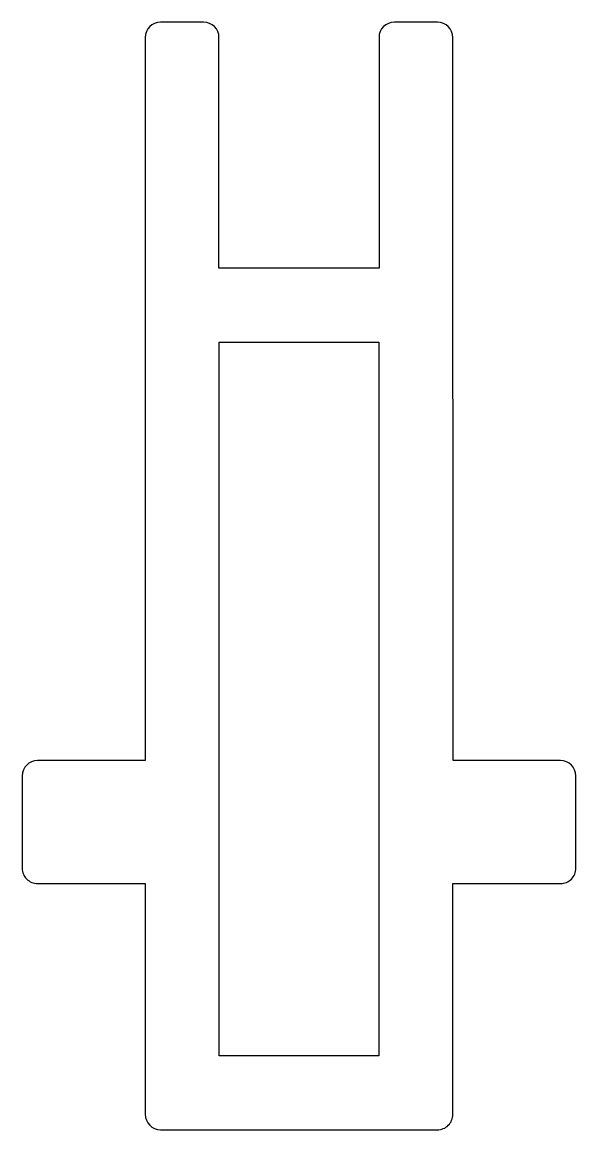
# Model space of a CAD drawing. Extents: x 1 to 10, y 0.4 to 18.4.
import ezdxf

# ---------------------------------------------------------------- set-up
doc = ezdxf.new("R2010")
doc.units = 0
doc.layers.get('0').update_dxf_attribs({"linetype": 'CONTINUOUS'})

msp = doc.modelspace()

# ---------------------------------------------------------------- linework, layer by layer
for p, q in [((3.975, 18.438), (3.276, 18.438)), ((7.776, 18.438), (7.076, 18.438)), ((3.026, 18.188), (3.026, 6.438)), ((4.225, 14.438), (4.225, 18.188)), ((6.826, 18.188), (6.826, 14.438)), ((8.029, 6.438), (8.026, 18.188)), ((6.826, 14.438), (4.225, 14.438)), ((4.226, 13.238), (6.825, 13.238)), ((4.226, 1.638), (4.226, 13.238)), ((6.825, 13.238), (6.825, 1.638)), ((3.026, 6.438), (1.276, 6.438)), ((9.776, 6.438), (8.029, 6.438)), ((1.026, 6.188), (1.026, 4.688)), ((10.026, 4.688), (10.026, 6.188)), ((1.276, 4.438), (3.026, 4.439)), ((3.026, 4.439), (3.026, 0.688)), ((8.026, 0.686), (8.026, 4.439)), ((8.026, 4.439), (9.776, 4.438)), ((6.825, 1.638), (4.226, 1.638)), ((3.275, 0.438), (7.775, 0.436))]:
    msp.add_line(p, q)
for centre, start, end in [((3.276, 18.188), 90, 180), ((3.975, 18.188), 0, 90), ((7.076, 18.188), 90, 180), ((7.776, 18.188), 0.0159, 90), ((1.276, 6.188), 90, 180), ((9.776, 6.188), 0, 90), ((1.276, 4.688), 180, 270.0237), ((9.776, 4.688), 269.9763, 0), ((3.276, 0.688), 180, 269.968), ((7.776, 0.686), 269.968, 359.9996)]:
    msp.add_arc(centre, 0.25, start, end)

doc.saveas('drawing.dxf')
